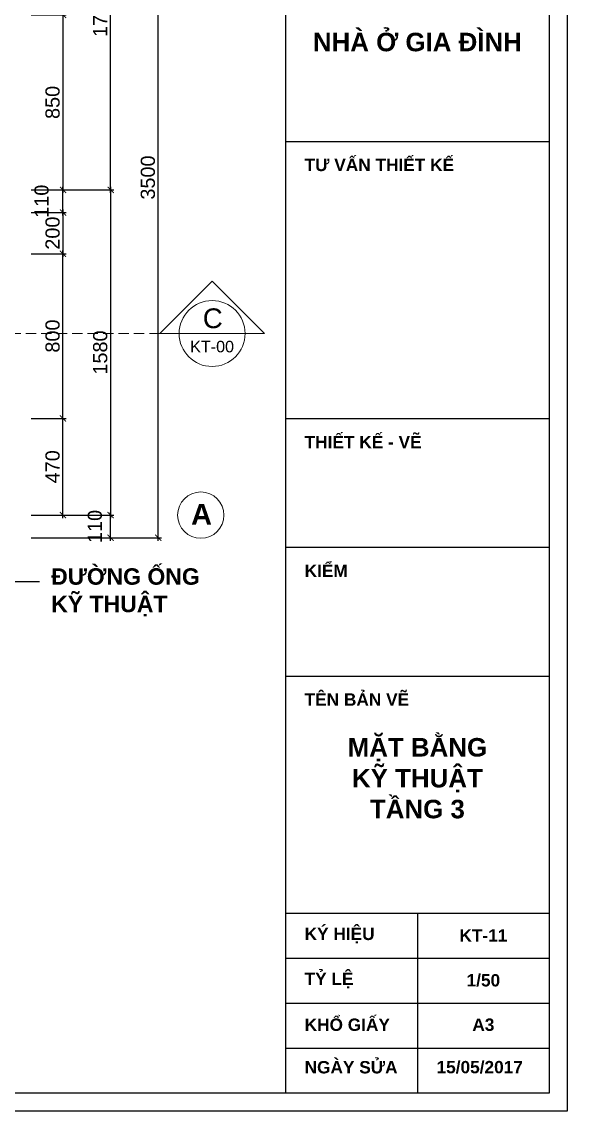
# Model space of a CAD drawing. Header units: millimetres. Extents: x 522695 to 636011, y 461124 to 505319.
# Drawn here: x 558343 to 560992, y 461124 to 466416 of the extents above; entities that cross this region are included whole.
import ezdxf
from ezdxf.enums import TextEntityAlignment as Align

# ---------------------------------------------------------------- set-up
doc = ezdxf.new("R2010")
doc.units = ezdxf.units.MM
doc.header["$LTSCALE"] = 500
doc.header["$MEASUREMENT"] = 0
doc.linetypes.add('DASHED2', pattern=[0.375, 0.25, -0.125])
doc.layers.get('0').update_dxf_attribs({"linetype": 'CONTINUOUS'})
doc.layers.get('DEFPOINTS').update_dxf_attribs({"color": 250, "linetype": 'CONTINUOUS'})
for name, color, linetype, lineweight in [('DH_KTHUOC', 8, 'CONTINUOUS', 5), ('DH_TEXT', 4, 'CONTINUOUS', 13), ('DH_THAY', 4, 'CONTINUOUS', 13)]:
    doc.layers.add(name, color=color, linetype=linetype, lineweight=lineweight)
doc.layers.add('IN', color=5, linetype='CONTINUOUS')
doc.styles.add('arial', font='arial.ttf')
doc.styles.add('DH_ARIAL_B', font='arialbd.ttf')
doc.styles.add('DH_KITHUOC', font='arial.ttf')
doc.dimstyles.new('DH_100s', dxfattribs={"dimtxt": 230, "dimasz": 100, "dimexe": 50, "dimexo": 0, "dimgap": 50, "dimtad": 1, "dimdec": 0, "dimzin": 0, "dimdsep": 46, "dimtxsty": 'DH_KITHUOC', "dimblk1": 'ARCHTICK', "dimblk2": 'ARCHTICK', "dimsah": 1, "dimcen": 90, "dimdle": 50, "dimclrd": 8, "dimclre": 8, "dimclrt": 4, "dimadec": 0, "dimazin": 0, "dimtfac": 100, "dimtdec": 0, "dimtofl": 0, "dimtmove": 2, "dimatfit": 3, "dimldrblk": 'ARCHTICK', "dimfxl": 1, "dimtolj": 2, "dimtzin": 0, "dimarcsym": 0})

# ---------------------------------------------------------------- blocks, each defined once
blk = doc.blocks.new('KHUNGTEN_A3')
at = {"color": 3}
blk.add_lwpolyline([(0, 14850), (21000, 14850), (21000, 0), (0, 0)], close=True, dxfattribs=at)
blk.add_lwpolyline([(379.8, 14704), (20854, 14704), (20854, 146), (379.8, 146)], close=True)
for points in [[(18720.5, 14704), (18720.5, 146)], [(18720.5, 7851), (20854, 7851)], [(18720.5, 5608.2), (20854, 5608.2)], [(18720.5, 4565.7), (20854, 4565.7)], [(18720.5, 3523.2), (20854, 3523.2)], [(18720.5, 1602.4), (20854, 1602.4)], [(19787.2, 1602.4), (19787.2, 146)], [(18720.5, 1238.3), (20854, 1238.3)], [(18720.5, 874.2), (20854, 874.2)], [(18720.5, 510.1), (20854, 510.1)]]:
    blk.add_lwpolyline(points)
at = {"layer": 'DH_TEXT', "style": 'DH_ARIAL_B'}
for s, insert, char_height, width, attachment_point in [('NHÀ Ở GIA ĐÌNH', (19787.2, 8655.6), 150, 1830.82, 5), ('TƯ VẤN THIẾT KẾ', (18874.4, 7660.9), 100, 1830.82, 4), ('THIẾT KẾ - VẼ', (18874.4, 5418.1), 100, 1830.82, 4), ('KIỂM', (18874.4, 4375.6), 100, 1830.82, 4), ('TÊN BẢN VẼ', (18874.4, 3333.1), 100, 1830.82, 4), ('KÝ HIỆU', (18874.4, 1422.8), 100, 788.512, 4), ('TỶ LỆ', (18874.4, 1058.7), 100, 788.512, 4), ('1/50', (20321.3, 1058.7), 100, 788.512, 5), ('KHỔ GIẤY', (18874.4, 699.7), 100, 788.512, 4), ('A3', (20321.3, 699.7), 100, 788.512, 5), ('NGÀY SỬA', (18874.4, 355.4), 100, 788.512, 4), ('15/05/2017', (19942.2, 355.4), 100, 788.512, 4)]:
    blk.add_mtext(s, dxfattribs=dict(at, insert=insert, char_height=char_height, width=width, attachment_point=attachment_point))
blk = doc.blocks.new('_ARCHTICK')
at = {"color": 0, "linetype": 'ByBlock', "const_width": 0.15}
blk.add_lwpolyline([(-0.5, -0.5), (0.5, 0.5)], dxfattribs=at)
blk = doc.blocks.new('*D474')
at = {"layer": 'DEFPOINTS', "color": 0, "transparency": 16777216}
for p in [(558389, 464019.8), (558774.6, 464019.8), (558389, 463909.8)]:
    blk.add_point(p, dxfattribs=at)
at = {"layer": 'DH_KTHUOC', "color": 8, "lineweight": -2, "transparency": 16777216}
for p, q in [((558774.6, 463894.8), (558774.6, 464034.8)), ((558389, 464019.8), (558789.6, 464019.8)), ((558389, 463909.8), (558789.6, 463909.8))]:
    blk.add_line(p, q, dxfattribs=at)
at = {"layer": 'DH_KTHUOC', "color": 8, "lineweight": -2, "transparency": 16777216, "xscale": 30, "yscale": 30, "zscale": 30}
for p, rotation in [((558774.6, 464019.8), 90), ((558774.6, 463909.8), 270)]:
    blk.add_blockref('_ARCHTICK', p, dxfattribs=dict(at, rotation=rotation))
at = {"layer": 'DH_KTHUOC', "color": 4, "transparency": 16777216, "insert": (558698.3, 463964.8), "char_height": 69, "attachment_point": 5, "rotation": 90, "style": 'DH_KITHUOC'}
blk.add_mtext('\\A2;110', dxfattribs=at)
blk = doc.blocks.new('*D475')
at = {"layer": 'DEFPOINTS', "color": 0, "transparency": 16777216}
for p in [(558389, 464489.8), (558543.2, 464489.8), (558389, 464019.8)]:
    blk.add_point(p, dxfattribs=at)
at = {"layer": 'DH_KTHUOC', "color": 8, "lineweight": -2, "transparency": 16777216}
for p, q in [((558543.2, 464004.8), (558543.2, 464504.8)), ((558389, 464489.8), (558558.2, 464489.8)), ((558389, 464019.8), (558558.2, 464019.8))]:
    blk.add_line(p, q, dxfattribs=at)
at = {"layer": 'DH_KTHUOC', "color": 8, "lineweight": -2, "transparency": 16777216, "xscale": 30, "yscale": 30, "zscale": 30}
for p, rotation in [((558543.2, 464489.8), 90), ((558543.2, 464019.8), 270)]:
    blk.add_blockref('_ARCHTICK', p, dxfattribs=dict(at, rotation=rotation))
at = {"layer": 'DH_KTHUOC', "color": 4, "transparency": 16777216, "insert": (558493, 464254.8), "char_height": 69, "attachment_point": 5, "rotation": 90, "style": 'DH_KITHUOC'}
blk.add_mtext('\\A2;470', dxfattribs=at)
blk = doc.blocks.new('*D476')
at = {"layer": 'DEFPOINTS', "color": 0, "transparency": 16777216}
for p in [(558389, 465599.8), (558543.2, 465599.8), (558389, 465489.8)]:
    blk.add_point(p, dxfattribs=at)
at = {"layer": 'DH_KTHUOC', "color": 8, "lineweight": -2, "transparency": 16777216}
for p, q in [((558389, 465599.8), (558558.2, 465599.8)), ((558543.2, 465474.8), (558543.2, 465614.8)), ((558389, 465489.8), (558558.2, 465489.8))]:
    blk.add_line(p, q, dxfattribs=at)
at = {"layer": 'DH_KTHUOC', "color": 8, "lineweight": -2, "transparency": 16777216, "xscale": 30, "yscale": 30, "zscale": 30}
for p, rotation in [((558543.2, 465599.8), 90), ((558543.2, 465489.8), 270)]:
    blk.add_blockref('_ARCHTICK', p, dxfattribs=dict(at, rotation=rotation))
at = {"layer": 'DH_KTHUOC', "color": 4, "transparency": 16777216, "insert": (558439.5, 465544.8), "char_height": 69, "attachment_point": 5, "rotation": 90, "style": 'DH_KITHUOC'}
blk.add_mtext('\\A2;110', dxfattribs=at)
blk = doc.blocks.new('*D477')
at = {"layer": 'DEFPOINTS', "color": 0, "transparency": 16777216}
for p in [(558389, 467299.8), (558774.6, 467299.8), (558389, 465599.8)]:
    blk.add_point(p, dxfattribs=at)
at = {"layer": 'DH_KTHUOC', "color": 8, "lineweight": -2, "transparency": 16777216}
for p, q in [((558774.6, 465584.8), (558774.6, 467314.8)), ((558389, 467299.8), (558789.6, 467299.8)), ((558389, 465599.8), (558789.6, 465599.8))]:
    blk.add_line(p, q, dxfattribs=at)
at = {"layer": 'DH_KTHUOC', "color": 8, "lineweight": -2, "transparency": 16777216, "xscale": 30, "yscale": 30, "zscale": 30}
for p, rotation in [((558774.6, 467299.8), 90), ((558774.6, 465599.8), 270)]:
    blk.add_blockref('_ARCHTICK', p, dxfattribs=dict(at, rotation=rotation))
at = {"layer": 'DH_KTHUOC', "color": 4, "transparency": 16777216, "insert": (558724.4, 466449.8), "char_height": 69, "attachment_point": 5, "rotation": 90, "style": 'DH_KITHUOC'}
blk.add_mtext('\\A2;1700', dxfattribs=at)
blk = doc.blocks.new('*D480')
at = {"layer": 'DEFPOINTS', "color": 0, "transparency": 16777216}
for p in [(558389, 466449.8), (558389, 465599.8), (558543.2, 465599.8)]:
    blk.add_point(p, dxfattribs=at)
at = {"layer": 'DH_KTHUOC', "color": 8, "lineweight": -2, "transparency": 16777216}
for p, q in [((558543.2, 466464.8), (558543.2, 465584.8)), ((558389, 466449.8), (558558.2, 466449.8)), ((558389, 465599.8), (558558.2, 465599.8))]:
    blk.add_line(p, q, dxfattribs=at)
at = {"layer": 'DH_KTHUOC', "color": 8, "lineweight": -2, "transparency": 16777216, "xscale": 30, "yscale": 30, "zscale": 30}
for p, rotation in [((558543.2, 466449.8), 90), ((558543.2, 465599.8), 270)]:
    blk.add_blockref('_ARCHTICK', p, dxfattribs=dict(at, rotation=rotation))
at = {"layer": 'DH_KTHUOC', "color": 4, "transparency": 16777216, "insert": (558493, 466024.8), "char_height": 69, "attachment_point": 5, "rotation": 90, "style": 'DH_KITHUOC'}
blk.add_mtext('\\A2;850', dxfattribs=at)
blk = doc.blocks.new('*D481')
at = {"layer": 'DEFPOINTS', "color": 0, "transparency": 16777216}
for p in [(558389, 465599.8), (558389, 464019.8), (558774.6, 464019.8)]:
    blk.add_point(p, dxfattribs=at)
at = {"layer": 'DH_KTHUOC', "color": 8, "lineweight": -2, "transparency": 16777216}
for p, q in [((558389, 465599.8), (558789.6, 465599.8)), ((558774.6, 465614.8), (558774.6, 464004.8)), ((558389, 464019.8), (558789.6, 464019.8))]:
    blk.add_line(p, q, dxfattribs=at)
at = {"layer": 'DH_KTHUOC', "color": 8, "lineweight": -2, "transparency": 16777216, "xscale": 30, "yscale": 30, "zscale": 30}
for p, rotation in [((558774.6, 465599.8), 90), ((558774.6, 464019.8), 270)]:
    blk.add_blockref('_ARCHTICK', p, dxfattribs=dict(at, rotation=rotation))
at = {"layer": 'DH_KTHUOC', "color": 4, "transparency": 16777216, "insert": (558724.4, 464809.8), "char_height": 69, "attachment_point": 5, "rotation": 90, "style": 'DH_KITHUOC'}
blk.add_mtext('\\A2;1580', dxfattribs=at)
blk = doc.blocks.new('*D482')
at = {"layer": 'DEFPOINTS', "color": 0, "transparency": 16777216}
for p in [(558389, 467409.8), (559006, 467409.8), (558389, 463909.8)]:
    blk.add_point(p, dxfattribs=at)
at = {"layer": 'DH_KTHUOC', "color": 8, "lineweight": -2, "transparency": 16777216}
for p, q in [((559006, 463894.8), (559006, 467424.8)), ((558389, 467409.8), (559021, 467409.8)), ((558389, 463909.8), (559021, 463909.8))]:
    blk.add_line(p, q, dxfattribs=at)
at = {"layer": 'DH_KTHUOC', "color": 8, "lineweight": -2, "transparency": 16777216, "xscale": 30, "yscale": 30, "zscale": 30}
for p, rotation in [((559006, 467409.8), 90), ((559006, 463909.8), 270)]:
    blk.add_blockref('_ARCHTICK', p, dxfattribs=dict(at, rotation=rotation))
at = {"layer": 'DH_KTHUOC', "color": 4, "transparency": 16777216, "insert": (558955.8, 465659.8), "char_height": 69, "attachment_point": 5, "rotation": 90, "style": 'DH_KITHUOC'}
blk.add_mtext('\\A2;3500', dxfattribs=at)
blk = doc.blocks.new('*D518')
at = {"layer": 'DEFPOINTS', "color": 0, "transparency": 16777216}
for p in [(558389, 465289.8), (558543.2, 465289.8), (558389, 464489.8)]:
    blk.add_point(p, dxfattribs=at)
at = {"layer": 'DH_KTHUOC', "color": 8, "lineweight": -2, "transparency": 16777216}
for p, q in [((558543.2, 464474.8), (558543.2, 465304.8)), ((558389, 465289.8), (558558.2, 465289.8)), ((558389, 464489.8), (558558.2, 464489.8))]:
    blk.add_line(p, q, dxfattribs=at)
at = {"layer": 'DH_KTHUOC', "color": 8, "lineweight": -2, "transparency": 16777216, "xscale": 30, "yscale": 30, "zscale": 30}
for p, rotation in [((558543.2, 465289.8), 90), ((558543.2, 464489.8), 270)]:
    blk.add_blockref('_ARCHTICK', p, dxfattribs=dict(at, rotation=rotation))
at = {"layer": 'DH_KTHUOC', "color": 4, "transparency": 16777216, "insert": (558493, 464889.8), "char_height": 69, "attachment_point": 5, "rotation": 90, "style": 'DH_KITHUOC'}
blk.add_mtext('\\A2;800', dxfattribs=at)
blk = doc.blocks.new('*D519')
at = {"layer": 'DEFPOINTS', "color": 0, "transparency": 16777216}
for p in [(558389, 465489.8), (558389, 465289.8), (558543.2, 465289.8)]:
    blk.add_point(p, dxfattribs=at)
at = {"layer": 'DH_KTHUOC', "color": 8, "lineweight": -2, "transparency": 16777216}
for p, q in [((558389, 465489.8), (558558.2, 465489.8)), ((558543.2, 465504.8), (558543.2, 465274.8)), ((558389, 465289.8), (558558.2, 465289.8))]:
    blk.add_line(p, q, dxfattribs=at)
at = {"layer": 'DH_KTHUOC', "color": 8, "lineweight": -2, "transparency": 16777216, "xscale": 30, "yscale": 30, "zscale": 30}
for p, rotation in [((558543.2, 465489.8), 90), ((558543.2, 465289.8), 270)]:
    blk.add_blockref('_ARCHTICK', p, dxfattribs=dict(at, rotation=rotation))
at = {"layer": 'DH_KTHUOC', "color": 4, "transparency": 16777216, "insert": (558493, 465389.8), "char_height": 69, "attachment_point": 5, "rotation": 90, "style": 'DH_KITHUOC'}
blk.add_mtext('\\A2;200', dxfattribs=at)
blk = doc.blocks.new('*U210')
at = {"color": 8}
for points in [[(12616.7, 0), (12734.9, 0), (12416.7, 318.2), (12098.5, 0), (12216.7, 0)], [(12216.7, 0), (12616.7, 0)]]:
    blk.add_lwpolyline(points, dxfattribs=at)
at = {"color": 250, "linetype": 'DASHED2', "ltscale": 0.5}
blk.add_lwpolyline([(12098.5, 0), (-118.2, 0)], dxfattribs=at)
at = {"color": 8}
blk.add_circle((12416.7, 0), 200, dxfattribs=at)
at = {"style": 'arial'}
blk.add_text('C', height=120, dxfattribs=at).set_placement((12420.8, 92.7), align=Align.MIDDLE_CENTER)
for p in [(-318.2, -135.2), (12416.7, -135.2)]:
    blk.add_attdef('KH', text='', height=70, dxfattribs=at).set_placement(p, align=Align.BOTTOM_CENTER)

msp = doc.modelspace()

# ---------------------------------------------------------------- linework, layer by layer
at = {"layer": 'DH_THAY'}
msp.add_circle((559212.4, 464019.8), 112.5, dxfattribs=at)
at = {"layer": 'IN'}
msp.add_lwpolyline([(548392.2, 470034.2), (560992.2, 470034.2), (560992.2, 461124.2), (548392.2, 461124.2)], close=True, dxfattribs=at)

# ---------------------------------------------------------------- block references
at = {"xscale": 0.6000000000058208, "yscale": 0.6000000000058208, "zscale": 0.6000000000058208}
msp.add_blockref('KHUNGTEN_A3', (548392.2, 461124.2), dxfattribs=at)
at = {"layer": 'DH_THAY'}
ref = msp.add_blockref('*U210', (549334.1, 464902), dxfattribs=dict(at, xscale=0.8, yscale=0.8, zscale=0.8))
ref.add_attrib('KH', 'KT-00', dxfattribs={"layer": '0', "height": 56, "style": 'arial'}).set_placement((559267.5, 464793.9), align=Align.BOTTOM_CENTER)

# ---------------------------------------------------------------- texts
at = {"layer": 'DH_TEXT', "style": 'DH_ARIAL_B'}
msp.add_text('A', height=100, dxfattribs=at).set_placement((559165.8, 463974.2))
for s, insert, char_height, width, attachment_point in [('ĐƯỜNG ỐNG \\PKỸ THUẬT', (558485.8, 463761.8), 80, 1015.896, 1), ('MẶT BẰNG\\PKỸ THUẬT \\PTẦNG 3', (560264.6, 462741.4), 90, 1098.492, 5), ('KT-11', (560585, 461977.9), 60, 473.107, 5)]:
    msp.add_mtext(s, dxfattribs=dict(at, insert=insert, char_height=char_height, width=width, attachment_point=attachment_point))

# ---------------------------------------------------------------- dimensions: what is measured, and where the dimension line sits
at = {"layer": 'DH_KTHUOC'}
for base, p1, p2, picture, middle in [((559006, 467409.8), (558389, 463909.8), (558389, 467409.8), '*D482', (558955.8, 465659.8)), ((558774.6, 467299.8), (558389, 465599.8), (558389, 467299.8), '*D477', (558724.4, 466449.8)), ((558543.2, 465599.8), (558389, 466449.8), (558389, 465599.8), '*D480', (558493, 466024.8)), ((558774.6, 464019.8), (558389, 465599.8), (558389, 464019.8), '*D481', (558724.4, 464809.8)), ((558543.2, 465289.8), (558389, 465489.8), (558389, 465289.8), '*D519', (558493, 465389.8)), ((558543.2, 465289.8), (558389, 464489.8), (558389, 465289.8), '*D518', (558493, 464889.8)), ((558543.2, 464489.8), (558389, 464019.8), (558389, 464489.8), '*D475', (558493, 464254.8))]:
    dim = msp.add_linear_dim(base=base, p1=p1, p2=p2, angle=90, dimstyle='DH_100s', override={"dimscale": 0.3, "dimarcsym": 2}, dxfattribs=at)
    dim.commit()
    dim.dimension.update_dxf_attribs({"geometry": picture, "text_midpoint": middle})
for base, p1, p2, picture, middle in [((558543.2, 465599.8), (558389, 465489.8), (558389, 465599.8), '*D476', (558439.5, 465544.8)), ((558774.6, 464019.8), (558389, 463909.8), (558389, 464019.8), '*D474', (558698.3, 463964.8))]:
    dim = msp.add_linear_dim(base=base, p1=p1, p2=p2, angle=90, dimstyle='DH_100s', override={"dimscale": 0.3, "dimarcsym": 2}, dxfattribs=at)
    dim.commit()
    dim.dimension.update_dxf_attribs({"geometry": picture, "text_midpoint": middle, "dimtype": 128})

# ---------------------------------------------------------------- leaders
msp.add_leader([(557420.5, 464208.5), (557930.2, 463696.8), (558428.5, 463696.8)], dimstyle='DH_100s', override={"dimscale": 0.3, "dimldrblk": 'DOT', "dimarcsym": 2}, dxfattribs=at)

doc.saveas('drawing.dxf')
